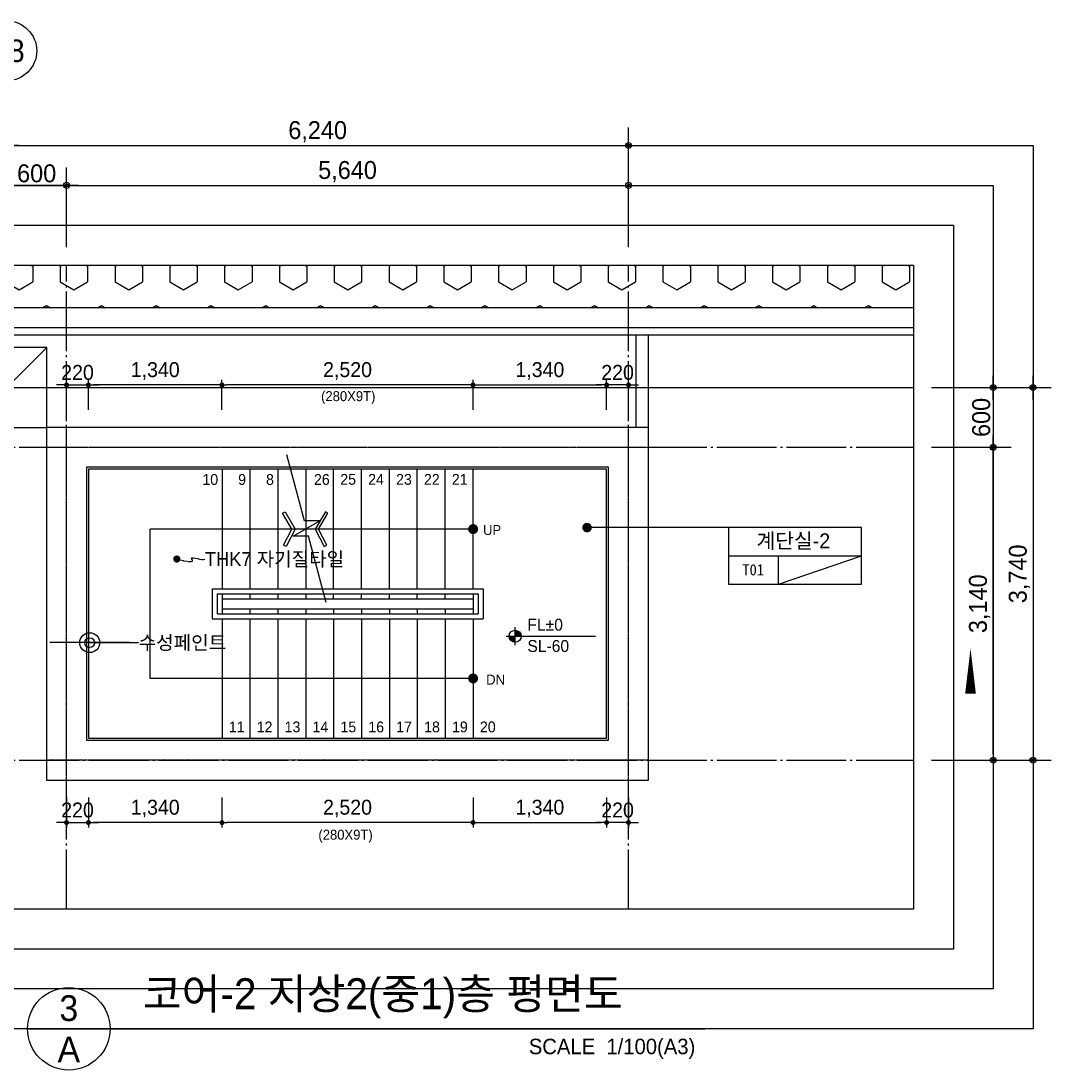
# Model space of a CAD drawing. Header units: millimetres. Extents: x 252711992 to 505989238, y 504776675 to 1009617600.
# Drawn here: x 252970372 to 252980709, y 504805853 to 504816382 of the extents above; entities that cross this region are included whole.
import ezdxf
from ezdxf.enums import TextEntityAlignment as Align
from ezdxf.xclip import XClip

# ---------------------------------------------------------------- set-up
doc = ezdxf.new("R2010")
doc.units = ezdxf.units.MM
doc.header["$XCLIPFRAME"] = 0
doc.linetypes.add('CEN', pattern=[35, 30, -2, 1, -2])
for name, color, linetype in [('$ZCDB_AUDIT_GENERATED_600D18', 7, 'Continuous'), ('0KD DIM', 7, 'Continuous'), ('4A.TEC CEN', 1, 'CEN'), ('4A.TEC CEN 보조1', 14, 'CEN'), ('4A.TEC ELE 4', 9, 'Continuous'), ('4A.TEC IND', 7, 'Continuous'), ('4A.TEC TEXT', 7, 'Continuous'), ('4A.TEC TEXT 1', 3, 'Continuous'), ('4A.TEC TEXT 2', 3, 'Continuous'), ('4A.TEC 기둥', 2, 'Continuous'), ('4A.TEC 마감선 2', 5, 'Continuous'), ('4A.TEC 벽체 1', 2, 'Continuous'), ('4A.TEC 벽체 3', 4, 'Continuous'), ('4A.TEC 심볼', 7, 'Continuous'), ('CEN', 1, 'CEN'), ('LEV', 7, 'Continuous'), ('ROM', 7, 'Continuous'), ('SYM', 1, 'Continuous'), ('TEXT', 7, 'Continuous'), ('㈜SE&C TEXT', 7, 'Continuous'), ('㈜SE&C 패턴 1', 8, 'Continuous')]:
    doc.layers.add(name, color=color, linetype=linetype)
doc.layers.add('DEFPOINT', color=135, linetype='Continuous', plot=False)
doc.styles.add('1', font='')
doc.styles.add('GHS', font='malgun.ttf')
doc.styles.add('나눔고딕', font='')
doc.styles.add('돋움', font='')
doc.styles.add('돋음체', font='')
doc.styles.add('울릉도L', font='')
doc.styles.get('1').set_extended_font_data('DotumChe')
doc.styles.get('나눔고딕').set_extended_font_data('Dotum')
doc.styles.get('돋움').set_extended_font_data('Dotum')
doc.styles.get('돋음체').set_extended_font_data('Dotum')
doc.styles.get('울릉도L').set_extended_font_data('Dotum')
doc.dimstyles.new('DIM_600(외부치수)', dxfattribs={"dimscale": 400, "dimtxt": 3.3, "dimasz": 1, "dimexe": 2, "dimexo": 2, "dimgap": 1, "dimtad": 1, "dimdec": 0, "dimdsep": 46, "dimlunit": 6, "dimtxsty": '나눔고딕', "dimblk1": 'DIMDOT', "dimblk2": 'DIMDOT', "dimsah": 1, "dimcen": 2.5, "dimdle": 1.5, "dimclrd": 8, "dimclre": 8, "dimclrt": 3, "dimadec": 0, "dimazin": 0, "dimtfac": 1, "dimtdec": 0, "dimtix": 1, "dimtmove": 2, "dimatfit": 3, "dimldrblk": 'DIMDOT', "dimfxl": 1, "dimtvp": 1, "dimtolj": 1, "dimtzin": 0, "dimarcsym": 0})
doc.dimstyles.new('DIM_80(외부치수)', dxfattribs={"dimscale": 40, "dimtxt": 3.3, "dimasz": 1, "dimexe": 2, "dimexo": 2, "dimgap": 1, "dimtad": 1, "dimdec": 0, "dimdsep": 46, "dimlunit": 6, "dimtxsty": '돋움', "dimblk1": 'DIMDOT', "dimblk2": 'DIMDOT', "dimsah": 1, "dimcen": 2.5, "dimdle": 1.5, "dimclrd": 1, "dimclre": 7, "dimclrt": 2, "dimadec": 0, "dimazin": 0, "dimtfac": 1, "dimtdec": 0, "dimtix": 1, "dimtmove": 2, "dimatfit": 3, "dimldrblk": 'DIMDOT', "dimfxl": 1, "dimtvp": 1, "dimtolj": 1, "dimtzin": 0, "dimarcsym": 0})
doc.dimstyles.new('KD DIM 1', dxfattribs={"dimscale": 50, "dimtxt": 3, "dimasz": 1, "dimexe": 1, "dimexo": 1, "dimgap": 1, "dimtad": 1, "dimdec": 0, "dimzin": 0, "dimdsep": 46, "dimlunit": 6, "dimtxsty": '돋음체', "dimblk": 'DOT', "dimcen": 3, "dimdle": 1, "dimclrd": 256, "dimclre": 256, "dimclrt": 3, "dimazin": 0, "dimtfac": 1, "dimtdec": 0, "dimtix": 1, "dimtmove": 2, "dimatfit": 3, "dimldrblk": 'OBLIQUE', "dimfxl": 1, "dimtvp": 0.8333, "dimtolj": 1, "dimtzin": 0, "dimarcsym": 0})

# ---------------------------------------------------------------- blocks, each defined once
blk = doc.blocks.new('DIMDOT')
at = {"color": 0}
blk.add_line((-2, 0), (2, 0), dxfattribs=at)
for radius in [0.5, 0.25]:
    blk.add_circle((0, 0), radius, dxfattribs=at)
blk = doc.blocks.new('*D213')
at = {"layer": '$ZCDB_AUDIT_GENERATED_600D18', "color": 8, "lineweight": -2, "transparency": 16777216}
for p, q in [((252970229, 504814112), (252970229, 504815312)), ((252976469, 504814112), (252976469, 504815312)), ((252970289, 504815132), (252976409, 504815132))]:
    blk.add_line(p, q, dxfattribs=at)
at = {"layer": 'Defpoints', "color": 0, "transparency": 16777216}
for p in [(252976469, 504815132), (252970229, 504813932), (252976469, 504813932, 0)]:
    blk.add_point(p, dxfattribs=at)
at = {"layer": '$ZCDB_AUDIT_GENERATED_600D18', "color": 8, "lineweight": -2, "transparency": 16777216, "xscale": 60, "yscale": 60, "zscale": 60, "rotation": 180}
blk.add_blockref('DIMDOT', (252970229, 504815132), dxfattribs=at)
at = {"layer": '$ZCDB_AUDIT_GENERATED_600D18', "color": 8, "lineweight": -2, "transparency": 16777216, "xscale": 60, "yscale": 60, "zscale": 60}
blk.add_blockref('DIMDOT', (252976469, 504815132), dxfattribs=at)
at = {"layer": '$ZCDB_AUDIT_GENERATED_600D18', "color": 3, "transparency": 16777216, "insert": (252973349, 504815270), "char_height": 180, "attachment_point": 5, "style": '나눔고딕'}
blk.add_mtext('\\A1;6,240', dxfattribs=at)
blk = doc.blocks.new('ccs122')
at = {"layer": '4A.TEC 심볼'}
blk.add_line((0, 8), (0, 3), dxfattribs=at)
blk.add_circle((0, 14), 6, dxfattribs=at)
at = {"layer": '4A.TEC TEXT 2', "color": 3, "style": 'GHS'}
blk.add_attdef('NO', text='', height=4.5, dxfattribs=at).set_placement((-0.01, 14.02), align=Align.MIDDLE_CENTER)
blk = doc.blocks.new('*D214')
at = {"layer": '$ZCDB_AUDIT_GENERATED_600D18', "color": 8, "lineweight": -2, "transparency": 16777216}
for p, q in [((252970229, 504814112, 0), (252970229, 504814912, 0)), ((252970829, 504814112, 0), (252970829, 504814912, 0)), ((252970769, 504814732, 0), (252970289, 504814732, 0))]:
    blk.add_line(p, q, dxfattribs=at)
at = {"layer": 'Defpoints', "color": 0, "transparency": 16777216}
for p in [(252970229, 504814732, 0), (252970229, 504813932, 5000), (252970829, 504813932, 0)]:
    blk.add_point(p, dxfattribs=at)
at = {"layer": '$ZCDB_AUDIT_GENERATED_600D18', "color": 8, "lineweight": -2, "transparency": 16777216, "xscale": 60, "yscale": 60, "zscale": 60, "rotation": 180}
blk.add_blockref('DIMDOT', (252970229, 504814732, 0), dxfattribs=at)
at = {"layer": '$ZCDB_AUDIT_GENERATED_600D18', "color": 8, "lineweight": -2, "transparency": 16777216, "xscale": 60, "yscale": 60, "zscale": 60}
blk.add_blockref('DIMDOT', (252970829, 504814732, 0), dxfattribs=at)
at = {"layer": '$ZCDB_AUDIT_GENERATED_600D18', "color": 3, "transparency": 16777216, "insert": (252970529, 504814852, 0), "char_height": 180, "attachment_point": 5, "style": '나눔고딕'}
blk.add_mtext('\\A1;600', dxfattribs=at)
blk = doc.blocks.new('dwgFD3B')
at = {"layer": '4A.TEC CEN', "color": 250, "ltscale": 500}
blk.add_line((49194.51, -103936.83, -3333.33), (358000, -103936.83, -3333.33), dxfattribs=at)
blk = doc.blocks.new('*D212')
at = {"layer": '$ZCDB_AUDIT_GENERATED_600D18', "color": 8, "lineweight": -2, "transparency": 16777216}
for p, q in [((252970829, 504814112, 0), (252970829, 504814912, 0)), ((252976469, 504814112, 0), (252976469, 504814912, 0)), ((252970889, 504814732, 0), (252976409, 504814732, 0))]:
    blk.add_line(p, q, dxfattribs=at)
at = {"layer": 'Defpoints', "color": 0, "transparency": 16777216}
for p in [(252976469, 504814732, 0), (252970829, 504813932, 0), (252976469, 504813932, 47000)]:
    blk.add_point(p, dxfattribs=at)
at = {"layer": '$ZCDB_AUDIT_GENERATED_600D18', "color": 8, "lineweight": -2, "transparency": 16777216, "xscale": 60, "yscale": 60, "zscale": 60, "rotation": 180}
blk.add_blockref('DIMDOT', (252970829, 504814732, 0), dxfattribs=at)
at = {"layer": '$ZCDB_AUDIT_GENERATED_600D18', "color": 8, "lineweight": -2, "transparency": 16777216, "xscale": 60, "yscale": 60, "zscale": 60}
blk.add_blockref('DIMDOT', (252976469, 504814732, 0), dxfattribs=at)
at = {"layer": '$ZCDB_AUDIT_GENERATED_600D18', "color": 3, "transparency": 16777216, "insert": (252973649, 504814870, 0), "char_height": 180, "attachment_point": 5, "style": '나눔고딕'}
blk.add_mtext('\\A1;5,640', dxfattribs=at)
blk = doc.blocks.new('c1')
at = {"layer": '4A.TEC 기둥'}
blk.add_lwpolyline([(1156776, -1012079), (1157576, -1012079), (1157576, -1011279), (1156776, -1011279)], close=True, dxfattribs=at)
at = {"layer": 'DEFPOINT'}
blk.add_line((1156776, -1012079), (1157576, -1011279), dxfattribs=at)
blk = doc.blocks.new('A$C6C9969DE')
at = {"layer": 'ROM', "color": 0, "linetype": 'Continuous'}
for p, q in [((0, 510), (2400, 510)), ((900, 0), (900, 510))]:
    blk.add_line(p, q, dxfattribs=at)
blk.add_lwpolyline([(0, 0), (2400, 0), (2400, 1020), (0, 1020)], close=True, dxfattribs=at)
blk = doc.blocks.new('A$C3A5201BD')
at = {"layer": 'LEV'}
h = blk.add_hatch(color=256, dxfattribs=at)
h.paths.add_polyline_path([(200, 200), (335, 200, 0.414214), (200, 335)])
h.paths.add_polyline_path([(200, 65), (200, 200), (65, 200, 0.414214)])
at = {"layer": 'LEV', "color": 7}
for p, q in [((200, 0), (200, 400)), ((0, 200), (2007, 200)), ((0, 200), (400, 200))]:
    blk.add_line(p, q, dxfattribs=at)
blk.add_circle((200, 200), 135, dxfattribs=at)
blk = doc.blocks.new('A$C12ed4f0f')
at = {"layer": 'CEN'}
blk.add_lwpolyline([(36, 118), (107, 101), (153, 94), (180, 93), (192, 98), (193, 105), (189, 114), (185, 122), (184, 128), (191, 130), (204, 129), (222, 126), (243, 122), (265, 118), (286, 115), (304, 114), (318, 118)], dxfattribs=at)
at = {"layer": '㈜SE&C TEXT', "color": 1, "const_width": 35.9}
blk.add_lwpolyline([(18, 118, -1), (54, 118, -1)], format="xyb", close=True, dxfattribs=at)
at = {"layer": '4A.TEC TEXT', "style": '돋움'}
blk.add_text('THK7 자기질타일', height=140, dxfattribs=at).set_placement((318, 118), align=Align.MIDDLE_LEFT)
blk = doc.blocks.new('_Dot')
at = {"color": 0, "linetype": 'ByBlock', "lineweight": -2}
blk.add_line((-0.5, 0), (-1, 0), dxfattribs=at)
at = {"color": 0, "linetype": 'ByBlock', "const_width": 0.5}
blk.add_lwpolyline([(-0.25, 0, 1), (0.25, 0, 1)], format="xyb", close=True, dxfattribs=at)
blk = doc.blocks.new('*D728')
at = {"layer": '0KD DIM', "lineweight": -2, "transparency": 16777216}
for p, q in [((252972389, 504812479), (252972389, 504812779)), ((252974859, 504812729), (252972439, 504812729)), ((252974909, 504812479), (252974909, 504812779))]:
    blk.add_line(p, q, dxfattribs=at)
at = {"layer": 'Defpoints', "color": 0, "transparency": 16777216}
for p in [(252972389, 504812729), (252972389, 504812429, 0), (252974909, 504812429)]:
    blk.add_point(p, dxfattribs=at)
at = {"layer": '0KD DIM', "lineweight": -2, "transparency": 16777216, "xscale": 50, "yscale": 50, "zscale": 50, "rotation": 180}
blk.add_blockref('_Dot', (252972389, 504812729), dxfattribs=at)
at = {"layer": '0KD DIM', "lineweight": -2, "transparency": 16777216, "xscale": 50, "yscale": 50, "zscale": 50}
blk.add_blockref('_Dot', (252974909, 504812729), dxfattribs=at)
at = {"layer": '0KD DIM', "color": 3, "transparency": 16777216, "insert": (252973649, 504812869), "char_height": 150, "attachment_point": 5, "style": '돋음체'}
blk.add_mtext('\\A1;2,520', dxfattribs=at)
blk = doc.blocks.new('_OBLIQUE')
at = {"color": 0, "linetype": 'ByBlock'}
blk.add_line((-0.5, -0.5), (0.5, 0.5), dxfattribs=at)
blk = doc.blocks.new('*D729')
at = {"layer": '0KD DIM', "lineweight": -2, "transparency": 16777216}
for p, q in [((252974909, 504812479), (252974909, 504812779)), ((252974959, 504812729), (252976199, 504812729)), ((252976249, 504812479), (252976249, 504812779))]:
    blk.add_line(p, q, dxfattribs=at)
at = {"layer": 'Defpoints', "color": 0, "transparency": 16777216}
for p in [(252976249, 504812729), (252974909, 504812429), (252976249, 504812429)]:
    blk.add_point(p, dxfattribs=at)
at = {"layer": '0KD DIM', "lineweight": -2, "transparency": 16777216, "xscale": 50, "yscale": 50, "zscale": 50, "rotation": 180}
blk.add_blockref('_Dot', (252974909, 504812729), dxfattribs=at)
at = {"layer": '0KD DIM', "lineweight": -2, "transparency": 16777216, "xscale": 50, "yscale": 50, "zscale": 50}
blk.add_blockref('_Dot', (252976249, 504812729), dxfattribs=at)
at = {"layer": '0KD DIM', "color": 3, "transparency": 16777216, "insert": (252975579, 504812869), "char_height": 150, "attachment_point": 5, "style": '돋음체'}
blk.add_mtext('\\A1;1,340', dxfattribs=at)
blk = doc.blocks.new('*D730')
at = {"layer": '0KD DIM', "lineweight": -2, "transparency": 16777216}
for p, q in [((252971049, 504812479), (252971049, 504812779)), ((252972339, 504812729), (252971099, 504812729)), ((252972389, 504812479), (252972389, 504812779))]:
    blk.add_line(p, q, dxfattribs=at)
at = {"layer": 'Defpoints', "color": 0, "transparency": 16777216}
for p in [(252971049, 504812729), (252971049, 504812429), (252972389, 504812429)]:
    blk.add_point(p, dxfattribs=at)
at = {"layer": '0KD DIM', "lineweight": -2, "transparency": 16777216, "xscale": 50, "yscale": 50, "zscale": 50, "rotation": 180}
blk.add_blockref('_Dot', (252971049, 504812729), dxfattribs=at)
at = {"layer": '0KD DIM', "lineweight": -2, "transparency": 16777216, "xscale": 50, "yscale": 50, "zscale": 50}
blk.add_blockref('_Dot', (252972389, 504812729), dxfattribs=at)
at = {"layer": '0KD DIM', "color": 3, "transparency": 16777216, "insert": (252971719, 504812869), "char_height": 150, "attachment_point": 5, "style": '돋음체'}
blk.add_mtext('\\A1;1,340', dxfattribs=at)
blk = doc.blocks.new('*D731')
at = {"layer": '0KD DIM', "lineweight": -2, "transparency": 16777216}
for p, q in [((252976199, 504812729), (252976149, 504812729)), ((252976249, 504812479), (252976249, 504812779)), ((252976469, 504812729), (252976249, 504812729)), ((252976469, 504812479), (252976469, 504812779)), ((252976519, 504812729), (252976569, 504812729))]:
    blk.add_line(p, q, dxfattribs=at)
at = {"layer": 'Defpoints', "color": 0, "transparency": 16777216}
for p in [(252976249, 504812729), (252976249, 504812429), (252976469, 504812429)]:
    blk.add_point(p, dxfattribs=at)
at = {"layer": '0KD DIM', "lineweight": -2, "transparency": 16777216, "xscale": 50, "yscale": 50, "zscale": 50}
blk.add_blockref('_Dot', (252976249, 504812729), dxfattribs=at)
at = {"layer": '0KD DIM', "lineweight": -2, "transparency": 16777216, "xscale": 50, "yscale": 50, "zscale": 50, "rotation": 180}
blk.add_blockref('_Dot', (252976469, 504812729), dxfattribs=at)
at = {"layer": '0KD DIM', "color": 3, "transparency": 16777216, "insert": (252976359, 504812854), "char_height": 150, "attachment_point": 5, "style": '돋음체'}
blk.add_mtext('\\A1;220', dxfattribs=at)
blk = doc.blocks.new('*D732')
at = {"layer": '0KD DIM', "lineweight": -2, "transparency": 16777216}
for p, q in [((252970779, 504812729), (252970729, 504812729)), ((252970829, 504812479), (252970829, 504812779)), ((252970829, 504812729), (252971049, 504812729)), ((252971049, 504812479), (252971049, 504812779)), ((252971099, 504812729), (252971149, 504812729))]:
    blk.add_line(p, q, dxfattribs=at)
at = {"layer": 'Defpoints', "color": 0, "transparency": 16777216}
for p in [(252971049, 504812729), (252970829, 504812429), (252971049, 504812429)]:
    blk.add_point(p, dxfattribs=at)
at = {"layer": '0KD DIM', "lineweight": -2, "transparency": 16777216, "xscale": 50, "yscale": 50, "zscale": 50}
blk.add_blockref('_Dot', (252970829, 504812729), dxfattribs=at)
at = {"layer": '0KD DIM', "lineweight": -2, "transparency": 16777216, "xscale": 50, "yscale": 50, "zscale": 50, "rotation": 180}
blk.add_blockref('_Dot', (252971049, 504812729), dxfattribs=at)
at = {"layer": '0KD DIM', "color": 3, "transparency": 16777216, "insert": (252970939, 504812854), "char_height": 150, "attachment_point": 5, "style": '돋음체'}
blk.add_mtext('\\A1;220', dxfattribs=at)
blk = doc.blocks.new('*D848')
at = {"layer": '$ZCDB_AUDIT_GENERATED_600D18', "color": 8, "lineweight": -2, "transparency": 16777216}
for p, q in [((252979509, 504812703), (252980309, 504812703)), ((252980129, 504812643), (252980129, 504812163)), ((252979509, 504812103), (252980309, 504812103))]:
    blk.add_line(p, q, dxfattribs=at)
at = {"layer": 'Defpoints', "color": 0, "transparency": 16777216}
for p in [(252979329, 504812703, 0), (252979329, 504812103, 0), (252980129, 504812103)]:
    blk.add_point(p, dxfattribs=at)
at = {"layer": '$ZCDB_AUDIT_GENERATED_600D18', "color": 8, "lineweight": -2, "transparency": 16777216, "xscale": 60, "yscale": 60, "zscale": 60}
for p, rotation in [((252980129, 504812703), 90), ((252980129, 504812103), 270)]:
    blk.add_blockref('DIMDOT', p, dxfattribs=dict(at, rotation=rotation))
at = {"layer": '$ZCDB_AUDIT_GENERATED_600D18', "color": 3, "transparency": 16777216, "insert": (252980009, 504812403), "char_height": 180, "attachment_point": 5, "rotation": 90, "style": '나눔고딕'}
blk.add_mtext('\\A1;600', dxfattribs=at)
blk = doc.blocks.new('*D849')
at = {"layer": '$ZCDB_AUDIT_GENERATED_600D18', "color": 8, "lineweight": -2, "transparency": 16777216}
for p, q in [((252979509, 504812103), (252980309, 504812103)), ((252980129, 504809023), (252980129, 504812043)), ((252979509, 504808963), (252980309, 504808963))]:
    blk.add_line(p, q, dxfattribs=at)
at = {"layer": 'Defpoints', "color": 0, "transparency": 16777216}
for p in [(252979329, 504812103, 0), (252980129, 504812103), (252979329, 504808963, 0)]:
    blk.add_point(p, dxfattribs=at)
at = {"layer": '$ZCDB_AUDIT_GENERATED_600D18', "color": 8, "lineweight": -2, "transparency": 16777216, "xscale": 60, "yscale": 60, "zscale": 60}
for p, rotation in [((252980129, 504812103), 90), ((252980129, 504808963), 270)]:
    blk.add_blockref('DIMDOT', p, dxfattribs=dict(at, rotation=rotation))
at = {"layer": '$ZCDB_AUDIT_GENERATED_600D18', "color": 3, "transparency": 16777216, "insert": (252979992, 504810533), "char_height": 180, "attachment_point": 5, "rotation": 90, "style": '나눔고딕'}
blk.add_mtext('\\A1;3,140', dxfattribs=at)
blk = doc.blocks.new('*D850')
at = {"layer": '$ZCDB_AUDIT_GENERATED_600D18', "color": 8, "lineweight": -2, "transparency": 16777216}
for p, q in [((252979509, 504812703), (252980709, 504812703)), ((252980529, 504812643), (252980529, 504809023)), ((252979509, 504808963), (252980709, 504808963))]:
    blk.add_line(p, q, dxfattribs=at)
at = {"layer": 'Defpoints', "color": 0, "transparency": 16777216}
for p in [(252979329, 504812703, 0), (252979329, 504808963, 0), (252980529, 504808963)]:
    blk.add_point(p, dxfattribs=at)
at = {"layer": '$ZCDB_AUDIT_GENERATED_600D18', "color": 8, "lineweight": -2, "transparency": 16777216, "xscale": 60, "yscale": 60, "zscale": 60}
for p, rotation in [((252980529, 504812703), 90), ((252980529, 504808963), 270)]:
    blk.add_blockref('DIMDOT', p, dxfattribs=dict(at, rotation=rotation))
at = {"layer": '$ZCDB_AUDIT_GENERATED_600D18', "color": 3, "transparency": 16777216, "insert": (252980392, 504810833), "char_height": 180, "attachment_point": 5, "rotation": 90, "style": '나눔고딕'}
blk.add_mtext('\\A1;3,740', dxfattribs=at)
blk = doc.blocks.new('*D1205')
at = {"layer": '0KD DIM', "lineweight": -2, "transparency": 16777216}
for p, q in [((252972389, 504808587), (252972389, 504808287)), ((252974909, 504808587), (252974909, 504808287)), ((252974859, 504808337), (252972439, 504808337))]:
    blk.add_line(p, q, dxfattribs=at)
at = {"layer": 'Defpoints', "color": 0, "transparency": 16777216}
for p in [(252972389, 504808637, 0), (252974909, 504808637, 5000), (252972389, 504808337)]:
    blk.add_point(p, dxfattribs=at)
at = {"layer": '0KD DIM', "lineweight": -2, "transparency": 16777216, "xscale": 50, "yscale": 50, "zscale": 50, "rotation": 180}
blk.add_blockref('_Dot', (252972389, 504808337), dxfattribs=at)
at = {"layer": '0KD DIM', "lineweight": -2, "transparency": 16777216, "xscale": 50, "yscale": 50, "zscale": 50}
blk.add_blockref('_Dot', (252974909, 504808337), dxfattribs=at)
at = {"layer": '0KD DIM', "color": 3, "transparency": 16777216, "insert": (252973649, 504808477), "char_height": 150, "attachment_point": 5, "style": '돋음체'}
blk.add_mtext('\\A1;2,520', dxfattribs=at)
blk = doc.blocks.new('*D1206')
at = {"layer": '0KD DIM', "lineweight": -2, "transparency": 16777216}
for p, q in [((252974909, 504808587), (252974909, 504808287)), ((252976249, 504808587), (252976249, 504808287)), ((252974959, 504808337), (252976199, 504808337))]:
    blk.add_line(p, q, dxfattribs=at)
at = {"layer": 'Defpoints', "color": 0, "transparency": 16777216}
for p in [(252974909, 504808637, 5000), (252976249, 504808637), (252976249, 504808337)]:
    blk.add_point(p, dxfattribs=at)
at = {"layer": '0KD DIM', "lineweight": -2, "transparency": 16777216, "xscale": 50, "yscale": 50, "zscale": 50, "rotation": 180}
blk.add_blockref('_Dot', (252974909, 504808337), dxfattribs=at)
at = {"layer": '0KD DIM', "lineweight": -2, "transparency": 16777216, "xscale": 50, "yscale": 50, "zscale": 50}
blk.add_blockref('_Dot', (252976249, 504808337), dxfattribs=at)
at = {"layer": '0KD DIM', "color": 3, "transparency": 16777216, "insert": (252975579, 504808477), "char_height": 150, "attachment_point": 5, "style": '돋음체'}
blk.add_mtext('\\A1;1,340', dxfattribs=at)
blk = doc.blocks.new('*D1207')
at = {"layer": '0KD DIM', "lineweight": -2, "transparency": 16777216}
for p, q in [((252971049, 504808587), (252971049, 504808287)), ((252972389, 504808587), (252972389, 504808287)), ((252972339, 504808337), (252971099, 504808337))]:
    blk.add_line(p, q, dxfattribs=at)
at = {"layer": 'Defpoints', "color": 0, "transparency": 16777216}
for p in [(252971049, 504808637), (252972389, 504808637), (252971049, 504808337)]:
    blk.add_point(p, dxfattribs=at)
at = {"layer": '0KD DIM', "lineweight": -2, "transparency": 16777216, "xscale": 50, "yscale": 50, "zscale": 50, "rotation": 180}
blk.add_blockref('_Dot', (252971049, 504808337), dxfattribs=at)
at = {"layer": '0KD DIM', "lineweight": -2, "transparency": 16777216, "xscale": 50, "yscale": 50, "zscale": 50}
blk.add_blockref('_Dot', (252972389, 504808337), dxfattribs=at)
at = {"layer": '0KD DIM', "color": 3, "transparency": 16777216, "insert": (252971719, 504808477), "char_height": 150, "attachment_point": 5, "style": '돋음체'}
blk.add_mtext('\\A1;1,340', dxfattribs=at)
blk = doc.blocks.new('*D1208')
at = {"layer": '0KD DIM', "lineweight": -2, "transparency": 16777216}
for p, q in [((252976249, 504808587), (252976249, 504808287)), ((252976469, 504808587), (252976469, 504808287)), ((252976199, 504808337), (252976149, 504808337)), ((252976469, 504808337), (252976249, 504808337)), ((252976519, 504808337), (252976569, 504808337))]:
    blk.add_line(p, q, dxfattribs=at)
at = {"layer": 'Defpoints', "color": 0, "transparency": 16777216}
for p in [(252976249, 504808637), (252976469, 504808637), (252976249, 504808337)]:
    blk.add_point(p, dxfattribs=at)
at = {"layer": '0KD DIM', "lineweight": -2, "transparency": 16777216, "xscale": 50, "yscale": 50, "zscale": 50}
blk.add_blockref('_Dot', (252976249, 504808337), dxfattribs=at)
at = {"layer": '0KD DIM', "lineweight": -2, "transparency": 16777216, "xscale": 50, "yscale": 50, "zscale": 50, "rotation": 180}
blk.add_blockref('_Dot', (252976469, 504808337), dxfattribs=at)
at = {"layer": '0KD DIM', "color": 3, "transparency": 16777216, "insert": (252976359, 504808462), "char_height": 150, "attachment_point": 5, "style": '돋음체'}
blk.add_mtext('\\A1;220', dxfattribs=at)
blk = doc.blocks.new('*D1209')
at = {"layer": '0KD DIM', "lineweight": -2, "transparency": 16777216}
for p, q in [((252970829, 504808587), (252970829, 504808287)), ((252971049, 504808587), (252971049, 504808287)), ((252970779, 504808337), (252970729, 504808337)), ((252970829, 504808337), (252971049, 504808337)), ((252971099, 504808337), (252971149, 504808337))]:
    blk.add_line(p, q, dxfattribs=at)
at = {"layer": 'Defpoints', "color": 0, "transparency": 16777216}
for p in [(252970829, 504808637), (252971049, 504808637), (252971049, 504808337)]:
    blk.add_point(p, dxfattribs=at)
at = {"layer": '0KD DIM', "lineweight": -2, "transparency": 16777216, "xscale": 50, "yscale": 50, "zscale": 50}
blk.add_blockref('_Dot', (252970829, 504808337), dxfattribs=at)
at = {"layer": '0KD DIM', "lineweight": -2, "transparency": 16777216, "xscale": 50, "yscale": 50, "zscale": 50, "rotation": 180}
blk.add_blockref('_Dot', (252971049, 504808337), dxfattribs=at)
at = {"layer": '0KD DIM', "color": 3, "transparency": 16777216, "insert": (252970939, 504808462), "char_height": 150, "attachment_point": 5, "style": '돋음체'}
blk.add_mtext('\\A1;220', dxfattribs=at)
blk = doc.blocks.new('A$C3bbbb777')
at = {"layer": '4A.TEC TEXT', "style": '돋움'}
blk.add_text('수성페인트', height=140, dxfattribs=at).set_placement((491, 110), align=Align.MIDDLE_LEFT)
at = {"layer": '㈜SE&C TEXT', "color": 1}
blk.add_leader([(0, 110, 0), (488, 110)], dimstyle='DIM_80(외부치수)', override={"dimasz": 5, "dimtad": 0}, dxfattribs=at)

msp = doc.modelspace()

# ---------------------------------------------------------------- hatches: boundary and pattern name
at = {"layer": '㈜SE&C 패턴 1'}
h = msp.add_hatch(dxfattribs=at)
h.set_pattern_fill('ANSI31', color=253, scale=50, angle=270, style=0)
h.set_pattern_definition([(270, (244715824.37, 507124687.6), (274.963066, 1e-11), [158.75, -317.5]), (30, (244715824.37, 507124687.6), (-137.481533, 238.125), [158.75, -317.5]), (330, (244715824.37, 507124528.84), (137.481533, 238.125), [158.75, -317.5])])
h.paths.add_polyline_path([(252979329.04, 504813503.18), (252979329.04, 504813932.16), (252967554.04, 504813932.16), (252967554.04, 504813503.18)])

# ---------------------------------------------------------------- linework, layer by layer
msp.add_line((252977973.03, 504810730.34, -4999.55), (252978806.36, 504811013.67, -4999.55))
at = {"elevation": -4999.55, "flags": 128}
for points in [[(252979329.04, 504813503.18), (252967554.04, 504813503.18)], [(252979329.04, 504813303.18), (252967554.04, 504813303.18)]]:
    msp.add_lwpolyline(points, dxfattribs=at)
at = {"layer": '4A.TEC CEN', "ltscale": 20}
for p, q in [((252970829.24, 504807467.16), (252970829.24, 504813932.16)), ((252976469.24, 504807467.16), (252976469.24, 504813932.16)), ((252967554.04, 504812103.18), (252979329.04, 504812103.18)), ((252967554.04, 504808963.18), (252979329.04, 504808963.18))]:
    msp.add_line(p, q, dxfattribs=at)
at = {"layer": '4A.TEC CEN 보조1'}
for p, q in [((252970829.24, 504808763.18, -4999.55), (252970829.24, 504812303.18, -4999.55)), ((252976469.24, 504808763.18, -4999.55), (252976469.24, 504812303.18, -4999.55)), ((252970629.24, 504812103.18, -4999.55), (252976669.24, 504812103.18, -4999.55)), ((252976669.24, 504808963.18, -4999.55), (252970629.24, 504808963.18, -4999.55))]:
    msp.add_line(p, q, dxfattribs=at)
at = {"layer": '4A.TEC ELE 4', "color": 8, "ltscale": 0.3}
for p, q in [((252972389.24, 504811883.18, -4999.55), (252972389.24, 504810683.18, -4999.55)), ((252972669.24, 504811883.18, -4999.55), (252972669.24, 504810683.18, -4999.55)), ((252972949.24, 504811883.18, -4999.55), (252972949.24, 504810683.18, -4999.55)), ((252973509.24, 504810683.18, -4999.55), (252973509.24, 504811883.18, -4999.55)), ((252973789.24, 504810683.18, -4999.55), (252973789.24, 504811883.18, -4999.55)), ((252974069.24, 504810683.18, -4999.55), (252974069.24, 504811883.18, -4999.55)), ((252974349.24, 504810683.18, -4999.55), (252974349.24, 504811883.18, -4999.55)), ((252974629.24, 504810683.18, -4999.55), (252974629.24, 504811883.18, -4999.55)), ((252974909.24, 504810683.18, -4999.55), (252974909.24, 504811883.18, -4999.55)), ((252972289.24, 504810683.18, -4999.55), (252972289.24, 504810383.18, -4999.55)), ((252972289.24, 504810683.18, -4999.55), (252975009.24, 504810683.18, -4999.55)), ((252972339.24, 504810633.18, -4999.55), (252972339.24, 504810433.18, -4999.55)), ((252972339.24, 504810633.18, -4999.55), (252974959.24, 504810633.18, -4999.55)), ((252972389.24, 504810633.18, -4999.55), (252972389.24, 504810583.18, -4999.55)), ((252972389.24, 504810633.18, -4999.55), (252972389.24, 504810483.18, -4999.55)), ((252972669.24, 504810633.18, -4999.55), (252972669.24, 504810583.18, -4999.55)), ((252972949.24, 504810633.18, -4999.55), (252972949.24, 504810583.18, -4999.55)), ((252974069.24, 504810583.18, -4999.55), (252974069.24, 504810633.18, -4999.55)), ((252974349.24, 504810583.18, -4999.55), (252974349.24, 504810633.18, -4999.55)), ((252974629.24, 504810583.18, -4999.55), (252974629.24, 504810633.18, -4999.55)), ((252974909.24, 504810633.18, -4999.55), (252974909.24, 504810483.18, -4999.55)), ((252974959.24, 504810633.18, -4999.55), (252974959.24, 504810433.18, -4999.55)), ((252975009.24, 504810683.18, -4999.55), (252975009.24, 504810383.18, -4999.55)), ((252972389.24, 504810583.18, -4999.55), (252974909.24, 504810583.18, -4999.55)), ((252972389.24, 504810483.18, -4999.55), (252974909.24, 504810483.18, -4999.55)), ((252972389.24, 504810483.18, -4999.55), (252972389.24, 504810433.18, -4999.55)), ((252972669.24, 504810483.18, -4999.55), (252972669.24, 504810433.18, -4999.55)), ((252972949.24, 504810483.18, -4999.55), (252972949.24, 504810433.18, -4999.55)), ((252974069.24, 504810483.18, -4999.55), (252974069.24, 504810433.18, -4999.55)), ((252974349.24, 504810483.18, -4999.55), (252974349.24, 504810433.18, -4999.55)), ((252974629.24, 504810483.18, -4999.55), (252974629.24, 504810433.18, -4999.55)), ((252974909.24, 504810483.18, -4999.55), (252974909.24, 504810433.18, -4999.55)), ((252972289.24, 504810383.18, -4999.55), (252975009.24, 504810383.18, -4999.55)), ((252972339.24, 504810433.18, -4999.55), (252974959.24, 504810433.18, -4999.55)), ((252972389.24, 504810383.18, -4999.55), (252972389.24, 504809183.18, -4999.55)), ((252972669.24, 504810383.18, -4999.55), (252972669.24, 504809183.18, -4999.55)), ((252972949.24, 504810383.18, -4999.55), (252972949.24, 504809183.18, -4999.55)), ((252973229.24, 504810383.18, -4999.55), (252973229.24, 504809183.18, -4999.55)), ((252973509.24, 504810383.18, -4999.55), (252973509.24, 504809183.18, -4999.55)), ((252973789.24, 504810383.18, -4999.55), (252973789.24, 504809183.18, -4999.55)), ((252974069.24, 504810383.18, -4999.55), (252974069.24, 504809183.18, -4999.55)), ((252974349.24, 504810383.18, -4999.55), (252974349.24, 504809183.18, -4999.55)), ((252974629.24, 504810383.18, -4999.55), (252974629.24, 504809183.18, -4999.55)), ((252974909.24, 504810383.18, -4999.55), (252974909.24, 504809183.18, -4999.55))]:
    msp.add_line(p, q, dxfattribs=at)
at = {"layer": '4A.TEC ELE 4', "color": 8}
for p, q in [((252973229.24, 504811883.18, -4999.55), (252973229.24, 504810683.18, -4999.55)), ((252973509.24, 504810583.18, -4999.55), (252973509.24, 504810633.18, -4999.55)), ((252973509.24, 504810483.18, -4999.55), (252973509.24, 504810433.18, -4999.55))]:
    msp.add_line(p, q, dxfattribs=at)
at = {"layer": '4A.TEC ELE 4', "color": 8, "ltscale": 0.02}
for p, q in [((252973229.24, 504810633.18, -4999.55), (252973229.24, 504810583.18, -4999.55)), ((252973229.24, 504810483.18, -4999.55), (252973229.24, 504810433.18, -4999.55))]:
    msp.add_line(p, q, dxfattribs=at)
at = {"layer": '4A.TEC ELE 4', "color": 8, "ltscale": 0.2}
for p, q in [((252973789.24, 504810583.18, -4999.55), (252973789.24, 504810633.18, -4999.55)), ((252973789.24, 504810483.18, -4999.55), (252973789.24, 504810433.18, -4999.55))]:
    msp.add_line(p, q, dxfattribs=at)
at = {"layer": '4A.TEC ELE 4', "color": 8, "ltscale": 0.3, "elevation": -4999.55}
msp.add_lwpolyline([(252973435.04, 504810546), (252973257.21, 504811209.67), (252973101.92, 504811209.67), (252973370.89, 504811364.96), (252973215.6, 504811364.96), (252973038.46, 504812026.06)], dxfattribs=at)
at = {"layer": '4A.TEC IND', "color": 8}
for p, q in [((252974909.24, 504811280.68, -4999.55), (252971669.24, 504811280.67, -4999.55)), ((252971669.24, 504809783.97, -4999.55), (252971669.24, 504811280.67, -4999.55)), ((252974919.24, 504809781.47, -4999.55), (252971669.24, 504809783.97, -4999.55))]:
    msp.add_line(p, q, dxfattribs=at)
at = {"layer": '4A.TEC IND', "color": 8, "elevation": -4999.55}
for points in [[(252973032.72, 504811106.06), (252973007.94, 504811120.37), (252973089.87, 504811280.67), (252972996.97, 504811441.58), (252973021.75, 504811455.89), (252973122.91, 504811280.67)], [(252973415.33, 504811106.06), (252973440.11, 504811120.37), (252973358.17, 504811280.68), (252973451.07, 504811441.58), (252973426.29, 504811455.89), (252973325.13, 504811280.68)]]:
    msp.add_lwpolyline(points, close=True, dxfattribs=at)
at = {"layer": '4A.TEC IND', "const_width": 50, "elevation": -4999.55}
for points in [[(252974884.24, 504811282.38, -1), (252974934.24, 504811282.38, -1)], [(252974884.24, 504809783.18, -1), (252974934.24, 504809783.18, -1)]]:
    msp.add_lwpolyline(points, format="xyb", close=True, dxfattribs=at)
at = {"layer": '4A.TEC 마감선 2'}
for p, q in [((252976249.24, 504811883.18, -4999.55), (252971049.24, 504811883.18, -4999.55)), ((252971049.24, 504811883.18, -4999.55), (252971049.24, 504809183.18, -4999.55)), ((252976249.24, 504809183.18, -4999.55), (252976249.24, 504811883.18, -4999.55)), ((252971049.24, 504809183.18, -4999.55), (252976249.24, 504809183.18, -4999.55))]:
    msp.add_line(p, q, dxfattribs=at)
at = {"layer": '4A.TEC 벽체 1'}
for p, q in [((252976669.24, 504812303.18, -4999.55), (252970629.24, 504812303.18, -4999.55)), ((252970629.24, 504812303.18, -4999.55), (252970629.24, 504808763.18, -4999.55)), ((252976669.24, 504808763.18, -4999.55), (252976669.24, 504812303.18, -4999.55)), ((252976269.24, 504811903.18, -4999.55), (252971029.24, 504811903.18, -4999.55)), ((252971029.24, 504811903.18, -4999.55), (252971029.24, 504809163.18, -4999.55)), ((252976269.24, 504809163.18, -4999.55), (252976269.24, 504811903.18, -4999.55)), ((252971029.24, 504809163.18, -4999.55), (252976269.24, 504809163.18, -4999.55)), ((252970629.24, 504808763.18, -4999.55), (252976669.24, 504808763.18, -4999.55))]:
    msp.add_line(p, q, dxfattribs=at)
at = {"layer": '4A.TEC 벽체 3'}
for p, q in [((252976544.24, 504812303.18, -4999.55), (252976544.24, 504813228.18, -4999.55)), ((252976669.24, 504812303.18, -4999.55), (252976669.24, 504813228.18, -4999.55))]:
    msp.add_line(p, q, dxfattribs=at)
at = {"layer": '4A.TEC 벽체 3', "elevation": -4999.55}
for points in [[(252979329.04, 504813303.18), (252967554.04, 504813303.18)], [(252979329.04, 504813228.18), (252967554.04, 504813228.18)]]:
    msp.add_lwpolyline(points, dxfattribs=at)
at = {"layer": '4A.TEC 심볼'}
msp.add_line((252970437.72, 504806267.16, 3333.33), (252977236.14, 504806267.16, 3333.33), dxfattribs=at)
msp.add_circle((252970851.72, 504806267.16, 3333.33), 414, dxfattribs=at)
at = {"layer": 'DEFPOINT', "elevation": 3333.33}
for points in [[(252966354.04, 504815132.16), (252980529.04, 504815132.16), (252980529.04, 504806267.16), (252966354.04, 504806267.16)], [(252966754.04, 504814732.16), (252980129.04, 504814732.16), (252980129.04, 504806667.16), (252966754.04, 504806667.16)], [(252967154.04, 504814332.16), (252979729.04, 504814332.16), (252979729.04, 504807067.16), (252967154.04, 504807067.16)], [(252967554.04, 504813932.16), (252979329.04, 504813932.16), (252979329.04, 504807467.16), (252967554.04, 504807467.16)]]:
    msp.add_lwpolyline(points, close=True, dxfattribs=at)
at = {"layer": 'SYM', "elevation": 4999.55}
msp.add_lwpolyline([(252979901.17, 504810084.99, 0, 106.74, 0), (252979901.17, 504809632.12, 0, 0, 0), (252978588.22, 504809632.12, 0, 0, 0)], format="xyseb", dxfattribs=at)
at = {"layer": 'TEXT'}
msp.add_line((252977473.03, 504811297.01, -4999.55), (252976052.54, 504811297.01, -4999.55), dxfattribs=at)
at = {"layer": 'TEXT', "const_width": 47.82, "elevation": -4999.55}
msp.add_lwpolyline([(252976052.54, 504811320.92, -1), (252976052.54, 504811273.1, -1)], format="xyb", close=True, dxfattribs=at)

# ---------------------------------------------------------------- block references
ref = msp.add_blockref('dwgFD3B', (252728421.61, 504916640.01, -1666.22))
XClip(ref).set_block_clipping_path([(239132.4286797941, -109172.850899756), (250907.4286811948, -102707.850900948)])
for name, p in [('A$C12ed4f0f', (252971899.63, 504810863.66, -4999.55)), ('A$C3bbbb777', (252971061.74, 504810032.57, -4999.55))]:
    msp.add_blockref(name, p)
at = {"layer": '4A.TEC 기둥'}
msp.add_blockref('c1', (251813053.57, 505824382.51, -4999.55), dxfattribs=at)
at = {"layer": '4A.TEC 심볼'}
ref = msp.add_blockref('ccs122', (252970229.24, 504815382.16, -4999.55), dxfattribs=dict(at, xscale=49.99999977496833, yscale=49.99999977496833, zscale=49.99999977496833))
ref.add_attrib('NO', 'X8', dxfattribs={"layer": '0', "color": 3, "height": 225, "style": '울릉도L'}).set_placement((252970228.93, 504816083.06, -4999.55), align=Align.MIDDLE_CENTER)
at = {"layer": 'LEV', "xscale": 0.4469841265468151, "yscale": 0.4469841265468151, "zscale": 0.4469841265468151}
msp.add_blockref('A$C3A5201BD', (252975241.86, 504810117.62, -4999.55), dxfattribs=at)
at = {"layer": 'TEXT', "xscale": 0.5555555568112274, "yscale": 0.5555555568112274, "zscale": 0.5555555568112274}
msp.add_blockref('A$C6C9969DE', (252977473.03, 504810730.34, -4999.55), dxfattribs=at)

# ---------------------------------------------------------------- texts
at = {"layer": '0KD DIM', "color": 3, "style": '돋음체'}
for p in [(252973656.11, 504812616.7, -9999.1), (252973629.15, 504808215.01, -9999.1)]:
    msp.add_text('(280X9T)', height=100, dxfattribs=at).set_placement(p, align=Align.MIDDLE_CENTER)
at = {"layer": '4A.TEC TEXT 1', "style": '돋음체'}
for s, p in [('UP', (252975009.27, 504811273.06, -4999.55)), ('DN', (252975040.43, 504809771.34, -4999.55))]:
    msp.add_text(s, height=100, dxfattribs=at).set_placement(p, align=Align.MIDDLE_LEFT)
at = {"layer": '4A.TEC TEXT 2', "color": 3, "style": '나눔고딕'}
msp.add_text('코어-2 지상2(중1)층 평면도', height=310.5, dxfattribs=at).set_placement((252971594.61, 504806370.66, 3333.33), align=Align.BOTTOM_LEFT)
for s, p in [('3', (252970851.72, 504806474.16, 3333.33)), ('A', (252970851.72, 504806060.16, 3333.33))]:
    msp.add_text(s, height=258.75, dxfattribs=at).set_placement(p, align=Align.MIDDLE)
msp.add_text('SCALE  1/100(A3)', height=155.25, dxfattribs=at).set_placement((252977138.94, 504805965.52, 3333.33), align=Align.BOTTOM_RIGHT)
at = {"layer": 'LEV', "style": '돋움'}
for s, p in [('FL%%P0', (252975453.98, 504810262.92, -4999.55)), ('SL-60', (252975453.98, 504810048.71, -4999.55))]:
    msp.add_text(s, height=120, dxfattribs=at).set_placement(p)
at = {"layer": 'TEXT', "style": '나눔고딕'}
for s, height, p in [('10', 108.675, (252972350.27, 504811693.23)), ('9', 108.68, (252972630.27, 504811693.23)), ('8', 108.68, (252972910.27, 504811693.23)), ('26', 108.675, (252973470.27, 504811693.23)), ('25', 108.675, (252973734.04, 504811694.41)), ('24', 108.675, (252974014.04, 504811694.41)), ('23', 108.675, (252974294.04, 504811694.41)), ('22', 108.675, (252974574.04, 504811694.41)), ('21', 108.675, (252974854.04, 504811694.41)), ('11', 108.675, (252972615.76, 504809209.78)), ('12', 108.675, (252972895.76, 504809209.78)), ('13', 108.675, (252973175.76, 504809209.78)), ('14', 108.675, (252973455.76, 504809209.78)), ('15', 108.675, (252973735.76, 504809209.78)), ('16', 108.675, (252974015.76, 504809209.78)), ('17', 108.675, (252974295.76, 504809209.78)), ('18', 108.675, (252974575.76, 504809209.78)), ('19', 108.675, (252974855.76, 504809209.78)), ('20', 108.675, (252975135.76, 504809209.78))]:
    msp.add_text(s, height=height, dxfattribs=at).set_placement(p, align=Align.BOTTOM_RIGHT)
at = {"layer": 'TEXT'}
for s, height, style, p in [('계단실-2', 150, '돋움', (252978122.93, 504811164.5, -4999.55)), ('T01', 112.5, '1', (252977720.17, 504810874.03, -4999.55))]:
    msp.add_text(s, height=height, dxfattribs=dict(at, style=style)).set_placement(p, align=Align.MIDDLE_CENTER)

# ---------------------------------------------------------------- dimensions: what is measured, and where the dimension line sits
at = {"layer": '$ZCDB_AUDIT_GENERATED_600D18'}
for base, p1, p2, picture, middle in [((252976469.24, 504815132.16), (252970229.24, 504813932.16), (252976469.24, 504813932.16, 0), '*D213', (252973349.24, 504815269.62)), ((252976469.24, 504814732.16, 0), (252970829.24, 504813932.16, 0), (252976469.24, 504813932.16, 47000), '*D212', (252973649.24, 504814869.62, 0))]:
    dim = msp.add_linear_dim(base=base, p1=p1, p2=p2, dimstyle='DIM_600(외부치수)', override={"dimscale": 300, "dimtxt": 0.6, "dimasz": 0.2, "dimexe": 0.6, "dimexo": 0.6, "dimgap": 0.1, "dimdec": 1, "dimblk1": 'DIMDOT', "dimblk2": 'DIMDOT', "dimdle": 0.5}, dxfattribs=at)
    dim.commit()
    dim.dimension.update_dxf_attribs({"geometry": picture, "text_midpoint": middle})
for base, p1, p2, angle, picture, middle in [((252970229.24, 504814732.16, 0), (252970829.24, 504813932.16, 0), (252970229.24, 504813932.16, 4999.99), 180, '*D214', (252970529.24, 504814852.28, 0)), ((252980129.04, 504812103.18, -4999.55), (252979329.04, 504812703.18, -4999.55), (252979329.04, 504812103.18, -4999.55), 270, '*D848', (252980008.92, 504812403.18, -4999.55)), ((252980529.04, 504808963.18, -4999.55), (252979329.04, 504812703.18, -4999.55), (252979329.04, 504808963.18, -4999.55), 270, '*D850', (252980391.58, 504810833.18, -4999.55)), ((252980129.04, 504812103.18, -4999.55), (252979329.04, 504808963.18, -4999.55), (252979329.04, 504812103.18, -4999.55), 90, '*D849', (252979991.58, 504810533.18, -4999.55))]:
    dim = msp.add_linear_dim(base=base, p1=p1, p2=p2, angle=angle, dimstyle='DIM_600(외부치수)', override={"dimscale": 300, "dimtxt": 0.6, "dimasz": 0.2, "dimexe": 0.6, "dimexo": 0.6, "dimgap": 0.1, "dimdec": 1, "dimblk1": 'DIMDOT', "dimblk2": 'DIMDOT', "dimdle": 0.5}, dxfattribs=at)
    dim.commit()
    dim.dimension.update_dxf_attribs({"geometry": picture, "text_midpoint": middle})
at = {"layer": '0KD DIM'}
for base, p1, p2, picture, middle in [((252971049.24, 504812729.18, -9999.1), (252970829.24, 504812429.18, -9999.1), (252971049.24, 504812429.18, -9999.1), '*D732', (252970939.24, 504812854.28, -9999.1)), ((252976249.24, 504812729.18, -9999.1), (252974909.24, 504812429.18, -9999.1), (252976249.24, 504812429.18, -9999.1), '*D729', (252975579.24, 504812868.73, -9999.1)), ((252971049.24, 504808337.18, -9999.1), (252970829.24, 504808637.18, -9999.1), (252971049.24, 504808637.18, -9999.1), '*D1209', (252970939.24, 504808462.28, -9999.1)), ((252976249.24, 504808337.18, -9999.1), (252974909.24, 504808637.18, -4999.55), (252976249.24, 504808637.18, -9999.1), '*D1206', (252975579.24, 504808476.73, -9999.1))]:
    dim = msp.add_linear_dim(base=base, p1=p1, p2=p2, dimstyle='KD DIM 1', dxfattribs=at)
    dim.commit()
    dim.dimension.update_dxf_attribs({"geometry": picture, "text_midpoint": middle})
for base, p1, p2, picture, middle in [((252971049.24, 504812729.18, -9999.1), (252972389.24, 504812429.18, -9999.1), (252971049.24, 504812429.18, -9999.1), '*D730', (252971719.24, 504812868.73, -9999.1)), ((252972389.24, 504812729.18, -9999.1), (252974909.24, 504812429.18, -9999.1), (252972389.24, 504812429.18, -9999.1), '*D728', (252973649.24, 504812868.73, -9999.1)), ((252976249.24, 504812729.18, -9999.1), (252976469.24, 504812429.18, -9999.1), (252976249.24, 504812429.18, -9999.1), '*D731', (252976359.24, 504812854.28, -9999.1)), ((252971049.24, 504808337.18, -9999.1), (252972389.24, 504808637.18, -9999.1), (252971049.24, 504808637.18, -9999.1), '*D1207', (252971719.24, 504808476.73, -9999.1)), ((252972389.24, 504808337.18, -9999.1), (252974909.24, 504808637.18, -4999.55), (252972389.24, 504808637.18, -9999.1), '*D1205', (252973649.24, 504808476.73, -9999.1)), ((252976249.24, 504808337.18, -9999.1), (252976469.24, 504808637.18, -9999.1), (252976249.24, 504808637.18, -9999.1), '*D1208', (252976359.24, 504808462.28, -9999.1))]:
    dim = msp.add_linear_dim(base=base, p1=p1, p2=p2, angle=180, dimstyle='KD DIM 1', dxfattribs=at)
    dim.commit()
    dim.dimension.update_dxf_attribs({"geometry": picture, "text_midpoint": middle})

doc.saveas('drawing.dxf')
